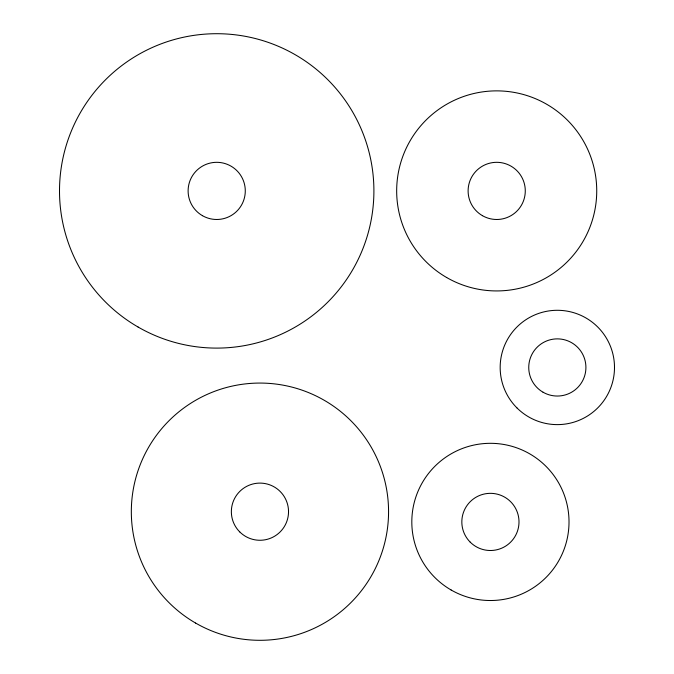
<?xml version="1.0" encoding="UTF-8"?>
<svg xmlns="http://www.w3.org/2000/svg" width="674" height="674" viewBox="0 0 674 674"><rect width="100%" height="100%" fill="white"/><g stroke="black" fill="none" stroke-linecap="round" stroke-linejoin="round"><path stroke-width="1.01" d="M516.916 407.88A57.164 57.164 0 0 0 612.548 382.251A57.164 57.164 0 0 0 542.536 312.239A57.164 57.164 0 0 0 516.916 407.88M543.042 392.209A28.578 28.578 0 0 0 585.917 367.456A28.578 28.578 0 0 0 543.042 342.704A28.578 28.578 0 0 0 543.042 392.209M470.208 542.132A28.578 28.578 0 0 0 518.028 529.317A28.578 28.578 0 0 0 483.022 494.312A28.578 28.578 0 0 0 470.208 542.132M451.117 589.986A78.597 78.597 0 0 0 569.016 521.92A78.597 78.597 0 0 0 451.117 453.846A78.597 78.597 0 0 0 451.117 589.986M482.407 215.655A28.578 28.578 0 0 0 525.282 190.902A28.578 28.578 0 0 0 482.407 166.149A28.578 28.578 0 0 0 482.407 215.655M446.685 277.536A100.038 100.038 0 0 0 596.734 190.902A100.038 100.038 0 0 0 446.685 104.268A100.038 100.038 0 0 0 446.685 277.536M195.637 623.071A128.616 128.616 0 0 0 388.561 511.684A128.616 128.616 0 0 0 195.637 400.297A128.616 128.616 0 0 0 195.637 623.071M239.733 531.896A28.578 28.578 0 0 0 287.554 519.081A28.578 28.578 0 0 0 252.548 484.075A28.578 28.578 0 0 0 239.733 531.896M138.103 327.042A157.202 157.202 0 0 0 373.901 190.902A157.202 157.202 0 0 0 138.103 54.763A157.202 157.202 0 0 0 138.103 327.042M202.411 215.655A28.578 28.578 0 0 0 245.285 190.902A28.578 28.578 0 0 0 202.411 166.149A28.578 28.578 0 0 0 202.411 215.655"/></g></svg>
